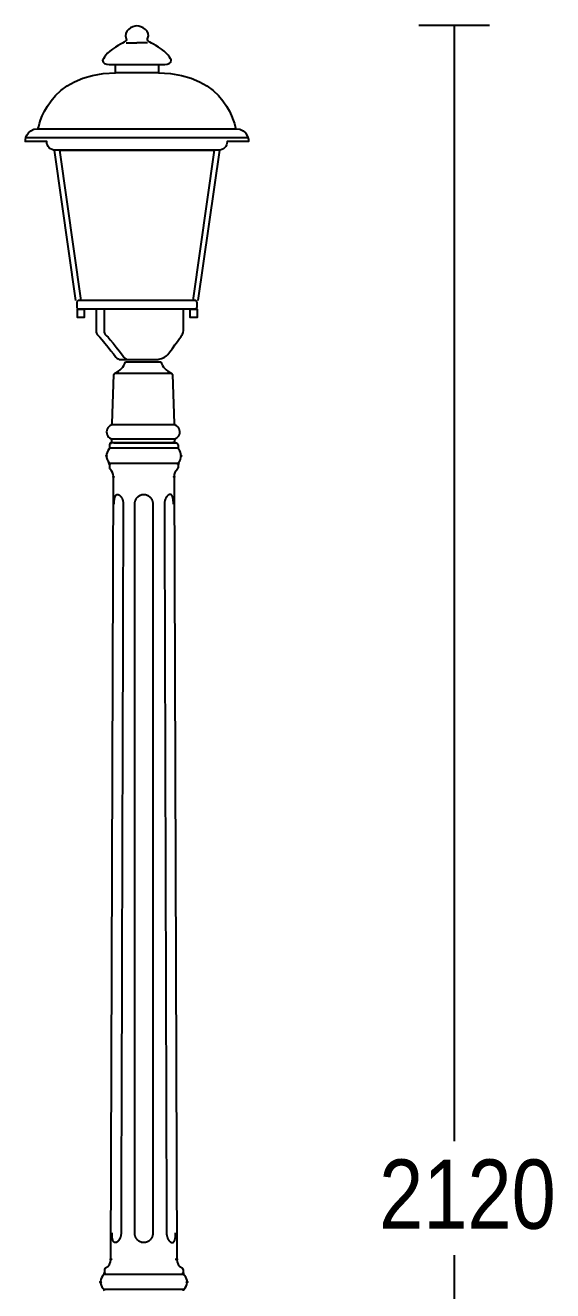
# Model space of a CAD drawing. Extents: x 0 to 91, y 0 to 417.
# Drawn here: x 3.9 to 90.7, y 208.3 to 416.8 of the extents above; entities that cross this region are included whole.
import ezdxf

# ---------------------------------------------------------------- set-up
doc = ezdxf.new("R2010")
doc.units = 0
doc.layers.add('LIVELLO_1', color=160, linetype='Continuous')
doc.styles.add('STD', font='txt')

# ---------------------------------------------------------------- blocks, each defined once
blk = doc.blocks.new('AI9-BLK1')
at = {"layer": 'LIVELLO_1', "color": 7}
for p, q in [((23.64, 208.24), (35.24, 208.24)), ((29.44, 208.24), (29.44, 24.34)), ((-24.56, 205.33), (-22.8, 205.33)), ((-21.03, 205.33), (-22.8, 205.33)), ((-39.06, 191.19), (-6.54, 191.19)), ((-41.18, 189.77), (-4.41, 189.77)), ((-32.84, 162.9), (-36.37, 187.65)), ((-9.22, 187.65), (-12.75, 162.9)), ((-24.67, 152.79), (-21.77, 152.79)), ((-21.77, 152.79), (-18.87, 152.79)), ((-26.86, 142.6), (-26.61, 150.66)), ((-21.77, 150.86), (-26.51, 150.86)), ((-17.03, 150.86), (-21.77, 150.86)), ((-16.93, 150.66), (-16.68, 142.6)), ((-21.77, 142.39), (-26.86, 142.39)), ((-16.68, 142.39), (-21.77, 142.39)), ((-21.77, 140.04), (-26.93, 140.04)), ((-26.93, 139.44), (-26.93, 139.84)), ((-16.61, 140.04), (-21.77, 140.04)), ((-16.61, 139.84), (-16.61, 139.44)), ((-27.32, 139.11), (-27.32, 138.54)), ((-16.01, 138.54), (-27.32, 138.54)), ((-26.5, 139.44), (-27.04, 139.4)), ((-26.58, 139.44), (-21.66, 139.44)), ((-16.83, 139.44), (-26.5, 139.44)), ((-21.66, 139.44), (-16.76, 139.44)), ((-16.83, 139.44), (-16.3, 139.4)), ((-16.01, 139.11), (-16.01, 138.54)), ((-16.01, 135.99), (-27.32, 135.99)), ((-27.32, 135.99), (-27.32, 135.28)), ((-16.01, 135.99), (-16.01, 135.28)), ((-27.08, 4.84), (-26.65, 133.86)), ((-16.68, 133.86), (-16.25, 4.84)), ((29.44, 5.54), (29.35, -181.22)), ((-15.09, 2.33), (-28.24, 2.33)), ((-28.15, 3.18), (-28.15, 2.54)), ((-15.19, 3.18), (-15.19, 2.54)), ((-15.09, -0.12), (-28.24, -0.12))]:
    blk.add_line(p, q, dxfattribs=at)
for points in [[(-26.33, 201.79), (-19.26, 201.79), (-19.26, 200.38), (-26.33, 200.38)], [(-32.61, 161.46), (-31.48, 161.46), (-31.48, 160.08), (-32.61, 160.08)], [(-14.02, 161.46), (-12.9, 161.46), (-12.9, 160.08), (-14.02, 160.08)]]:
    blk.add_lwpolyline(points, close=True, dxfattribs=at)
blk.add_lwpolyline([(-31.99, 162.9), (-35.52, 187.65), (-10.07, 187.65), (-13.6, 162.9)], dxfattribs=at)
for centre, radius in [((-16.75, 139.44), 0.0893), ((-28.15, 2.54), 0.0894)]:
    blk.add_circle(centre, radius, dxfattribs=at)
for centre, major_axis, ratio in [((-27.04, 139.4), (0.09, 0), 0.972249), ((-27.81, 137.27), (0.0893, 0), 0.979773), ((-27.32, 135.99), (-0.0006, -0.0925), 0.980426), ((-16.01, 135.99), (0.0025, -0.0925), 0.972644), ((-15.52, 137.27), (0.0926, 0), 0.945117), ((-26.65, 133.81), (0.09, 0), 0.942094), ((-16.68, 133.81), (0.0893, 0), 0.949107), ((-27.08, 4.84), (-0.0058, -0.0925), 0.935797), ((-16.25, 4.84), (0.0006, -0.0925), 0.965529), ((-15.19, 2.54), (-0.0014, -0.0901), 0.984588), ((-28.79, 1.11), (-0.0001, -0.0927), 0.943308), ((-14.54, 1.11), (0.0007, -0.0927), 0.964657)]:
    blk.add_ellipse(centre, major_axis=major_axis, ratio=ratio, dxfattribs=at)
for points, knots in [([(-19.26, 201.79), (-19.26, 201.79), (-17.14, 201.5), (-17.14, 202.5), (-17.14, 202.5), (-17.85, 203.91), (-19.26, 204.62), (-20.43, 205.46), (-21.26, 205.58), (-21.03, 206.03), (-20.39, 207.3), (-22.09, 208.16), (-22.8, 208.16), (-23.5, 208.16), (-25.19, 207.3), (-24.56, 206.03), (-24.33, 205.58), (-25.16, 205.46), (-26.33, 204.62), (-27.74, 203.91), (-28.45, 202.5), (-28.45, 202.5), (-28.45, 201.5), (-26.33, 201.79), (-26.33, 201.79)], [0, 0, 0, 0, 1, 1, 1, 2, 2, 2, 3, 3, 3, 4, 4, 4, 5, 5, 5, 6, 6, 6, 7, 7, 7, 8, 8, 8, 8]), ([(-19.26, 200.38), (-7.94, 200.38), (-6.54, 191.19), (-6.54, 191.19), (-4.41, 191.19), (-4.41, 189.06), (-4.41, 189.06), (-4.41, 189.06), (-7.94, 189.06), (-7.94, 189.06), (-7.94, 188.28), (-8.58, 187.65), (-9.36, 187.65), (-9.36, 187.65), (-36.23, 187.65), (-36.23, 187.65), (-37.01, 187.65), (-37.65, 188.28), (-37.65, 189.06), (-37.65, 189.06), (-41.18, 189.06), (-41.18, 189.06), (-41.18, 189.06), (-41.18, 191.19), (-39.06, 191.19), (-39.06, 191.19), (-37.65, 200.38), (-26.33, 200.38)], [0, 0, 0, 0, 1, 1, 1, 2, 2, 2, 3, 3, 3, 4, 4, 4, 5, 5, 5, 6, 6, 6, 7, 7, 7, 8, 8, 8, 9, 9, 9, 9]), ([(-32.34, 162.9), (-32.34, 162.9), (-13.25, 162.9), (-13.25, 162.9), (-13.05, 162.9), (-12.9, 162.74), (-12.9, 162.54), (-12.9, 162.54), (-12.9, 161.83), (-12.9, 161.83), (-12.9, 161.64), (-13.05, 161.48), (-13.25, 161.48), (-13.25, 161.48), (-32.34, 161.48), (-32.34, 161.48), (-32.54, 161.48), (-32.7, 161.64), (-32.7, 161.83), (-32.7, 161.83), (-32.7, 162.54), (-32.7, 162.54), (-32.7, 162.74), (-32.54, 162.9), (-32.34, 162.9)], [0, 0, 0, 0, 1, 1, 1, 2, 2, 2, 3, 3, 3, 4, 4, 4, 5, 5, 5, 6, 6, 6, 7, 7, 7, 8, 8, 8, 8]), ([(-29.51, 161.26), (-29.51, 161.26), (-29.51, 157.74), (-29.51, 157.74), (-29.51, 157.74), (-29.51, 157.36), (-29.13, 157.08), (-28.74, 156.79), (-26.28, 153.56), (-26.28, 153.56), (-26.28, 153.56), (-25.99, 153.18), (-25.7, 153.18), (-25.7, 153.18), (-19.34, 153.18), (-19.34, 153.18), (-19.34, 153.18), (-18.29, 153.37), (-17.91, 153.75), (-17.53, 154.13), (-15.44, 157.08), (-15.44, 157.08), (-15.44, 157.08), (-15.15, 157.46), (-15.15, 157.93), (-15.15, 157.93), (-15.15, 161.35), (-15.15, 161.35)], [0, 0, 0, 0, 1, 1, 1, 2, 2, 2, 3, 3, 3, 4, 4, 4, 5, 5, 5, 6, 6, 6, 7, 7, 7, 8, 8, 8, 9, 9, 9, 9]), ([(-28.18, 161.26), (-28.18, 161.26), (-28.18, 157.74), (-28.18, 157.74), (-28.18, 157.74), (-28.18, 157.36), (-27.79, 157.08), (-27.41, 156.79), (-24.95, 153.56), (-24.95, 153.56), (-24.95, 153.56), (-24.75, 153.18), (-24.37, 153.18), (-24.37, 153.18), (-19.34, 153.18), (-19.34, 153.18), (-19.34, 153.18), (-18.29, 153.37), (-17.91, 153.75), (-17.53, 154.13), (-15.44, 157.08), (-15.44, 157.08), (-15.44, 157.08), (-15.15, 157.46), (-15.15, 157.93), (-15.15, 157.93), (-15.15, 161.35), (-15.15, 161.35)], [0, 0, 0, 0, 1, 1, 1, 2, 2, 2, 3, 3, 3, 4, 4, 4, 5, 5, 5, 6, 6, 6, 7, 7, 7, 8, 8, 8, 9, 9, 9, 9]), ([(-27.04, 142.34), (-27.66, 142.08), (-27.96, 141.37), (-27.7, 140.74), (-27.59, 140.46), (-27.37, 140.24), (-27.1, 140.11)], [0, 0, 0, 0, 1, 1, 1, 2, 2, 2, 2]), ([(-16.44, 140.11), (-15.83, 140.4), (-15.57, 141.12), (-15.86, 141.73), (-15.99, 142.01), (-16.22, 142.22), (-16.5, 142.34)], [0, 0, 0, 0, 1, 1, 1, 2, 2, 2, 2]), ([(-26.54, 129.33), (-26.54, 129.33), (-26.54, 129.51), (-26.54, 129.51), (-26.54, 129.56), (-26.54, 129.61), (-26.53, 129.67), (-26.53, 129.71), (-26.53, 129.75), (-26.52, 129.79), (-26.52, 129.83), (-26.52, 129.87), (-26.52, 129.91), (-26.52, 129.94), (-26.51, 129.97), (-26.51, 129.99), (-26.5, 130.02), (-26.5, 130.04), (-26.5, 130.07), (-26.5, 130.1), (-26.49, 130.12), (-26.49, 130.15), (-26.48, 130.18), (-26.48, 130.21), (-26.47, 130.23), (-26.47, 130.26), (-26.46, 130.29), (-26.46, 130.31), (-26.45, 130.34), (-26.45, 130.36), (-26.44, 130.38), (-26.43, 130.41), (-26.43, 130.43), (-26.42, 130.45), (-26.42, 130.47), (-26.41, 130.49), (-26.4, 130.52), (-26.39, 130.54), (-26.38, 130.55), (-26.38, 130.57), (-26.37, 130.59), (-26.36, 130.61), (-26.35, 130.63), (-26.35, 130.64), (-26.34, 130.66), (-26.33, 130.67), (-26.32, 130.69), (-26.31, 130.71), (-26.31, 130.72), (-26.3, 130.73), (-26.29, 130.74), (-26.28, 130.76), (-26.27, 130.77), (-26.26, 130.78), (-26.25, 130.79), (-26.24, 130.8), (-26.23, 130.81), (-26.22, 130.82), (-26.21, 130.83), (-26.2, 130.84), (-26.19, 130.85), (-26.18, 130.85), (-26.17, 130.86), (-26.16, 130.87), (-26.15, 130.88), (-26.14, 130.88), (-26.13, 130.89), (-26.12, 130.89), (-26.1, 130.89), (-26.1, 130.9), (-26.08, 130.9), (-26.07, 130.9), (-26.06, 130.91), (-26.05, 130.91), (-26.03, 130.91), (-26.02, 130.91), (-26.02, 130.91), (-25.99, 130.91), (-25.99, 130.91), (-25.99, 130.91), (-25.95, 130.91), (-25.95, 130.91), (-25.94, 130.91), (-25.92, 130.91), (-25.91, 130.9), (-25.9, 130.9), (-25.89, 130.9), (-25.87, 130.9), (-25.86, 130.89), (-25.85, 130.89), (-25.83, 130.88), (-25.82, 130.88), (-25.81, 130.87), (-25.8, 130.86), (-25.78, 130.86), (-25.77, 130.85), (-25.76, 130.85), (-25.74, 130.84), (-25.73, 130.83), (-25.72, 130.82), (-25.7, 130.81), (-25.69, 130.8), (-25.67, 130.79), (-25.66, 130.78), (-25.65, 130.77), (-25.63, 130.76), (-25.62, 130.75), (-25.6, 130.73), (-25.59, 130.72), (-25.57, 130.71), (-25.56, 130.69), (-25.55, 130.67), (-25.53, 130.66), (-25.52, 130.65), (-25.5, 130.63), (-25.49, 130.61), (-25.47, 130.59), (-25.46, 130.58), (-25.44, 130.55), (-25.42, 130.54), (-25.41, 130.52), (-25.4, 130.49), (-25.38, 130.47), (-25.37, 130.45), (-25.35, 130.43), (-25.34, 130.41), (-25.32, 130.38), (-25.31, 130.36), (-25.3, 130.34), (-25.28, 130.31), (-25.27, 130.29), (-25.26, 130.26), (-25.25, 130.23), (-25.24, 130.21), (-25.22, 130.18), (-25.21, 130.15), (-25.2, 130.12), (-25.19, 130.1), (-25.18, 130.08), (-25.17, 130.04), (-25.17, 130.02), (-25.16, 129.99), (-25.15, 129.97), (-25.14, 129.94), (-25.13, 129.91), (-25.12, 129.87), (-25.11, 129.83), (-25.1, 129.79), (-25.1, 129.75), (-25.09, 129.71), (-25.08, 129.67), (-25.07, 129.61), (-25.07, 129.56), (-25.06, 129.51), (-25.06, 129.45), (-25.06, 129.39), (-25.06, 129.33)], [0, 0, 0, 0, 1, 1, 1, 2, 2, 2, 3, 3, 3, 4, 4, 4, 5, 5, 5, 6, 6, 6, 7, 7, 7, 8, 8, 8, 9, 9, 9, 10, 10, 10, 11, 11, 11, 12, 12, 12, 13, 13, 13, 14, 14, 14, 15, 15, 15, 16, 16, 16, 17, 17, 17, 18, 18, 18, 19, 19, 19, 20, 20, 20, 21, 21, 21, 22, 22, 22, 23, 23, 23, 24, 24, 24, 25, 25, 25, 26, 26, 26, 27, 27, 27, 28, 28, 28, 29, 29, 29, 30, 30, 30, 31, 31, 31, 32, 32, 32, 33, 33, 33, 34, 34, 34, 35, 35, 35, 36, 36, 36, 37, 37, 37, 38, 38, 38, 39, 39, 39, 40, 40, 40, 41, 41, 41, 42, 42, 42, 43, 43, 43, 44, 44, 44, 45, 45, 45, 46, 46, 46, 47, 47, 47, 48, 48, 48, 49, 49, 49, 50, 50, 50, 51, 51, 51, 52, 52, 52, 52]), ([(-25.06, 129.33), (-25.12, 109.3), (-25.17, 89.28), (-25.24, 69.25), (-25.29, 49.23), (-25.35, 29.2), (-25.42, 9.18)], [0, 0, 0, 0, 1, 1, 1, 2, 2, 2, 2]), ([(-23.16, 9.18), (-23.15, 29.2), (-23.15, 49.23), (-23.15, 69.25), (-23.15, 89.28), (-23.15, 109.3), (-23.15, 129.33)], [0, 0, 0, 0, 1, 1, 1, 2, 2, 2, 2]), ([(-23.15, 129.33), (-23.15, 129.39), (-23.15, 129.44), (-23.15, 129.5), (-23.14, 129.55), (-23.13, 129.6), (-23.12, 129.65), (-23.11, 129.68), (-23.1, 129.72), (-23.1, 129.76), (-23.08, 129.8), (-23.08, 129.84), (-23.06, 129.87), (-23.05, 129.9), (-23.04, 129.93), (-23.03, 129.95), (-23.03, 129.98), (-23.01, 130.01), (-23, 130.03), (-22.99, 130.05), (-22.98, 130.08), (-22.96, 130.11), (-22.95, 130.13), (-22.93, 130.16), (-22.92, 130.19), (-22.9, 130.21), (-22.89, 130.23), (-22.87, 130.26), (-22.86, 130.28), (-22.84, 130.31), (-22.82, 130.33), (-22.8, 130.35), (-22.79, 130.37), (-22.77, 130.4), (-22.75, 130.42), (-22.73, 130.44), (-22.71, 130.46), (-22.69, 130.48), (-22.67, 130.5), (-22.65, 130.52), (-22.63, 130.54), (-22.61, 130.55), (-22.59, 130.57), (-22.57, 130.59), (-22.55, 130.61), (-22.53, 130.63), (-22.5, 130.64), (-22.48, 130.65), (-22.46, 130.67), (-22.44, 130.68), (-22.42, 130.7), (-22.4, 130.71), (-22.37, 130.73), (-22.35, 130.74), (-22.33, 130.75), (-22.31, 130.76), (-22.29, 130.77), (-22.27, 130.78), (-22.25, 130.79), (-22.22, 130.8), (-22.2, 130.81), (-22.18, 130.82), (-22.16, 130.82), (-22.14, 130.83), (-22.12, 130.84), (-22.1, 130.85), (-22.08, 130.85), (-22.05, 130.86), (-22.02, 130.87), (-21.99, 130.88), (-21.96, 130.88), (-21.93, 130.89), (-21.9, 130.89), (-21.87, 130.9), (-21.83, 130.9), (-21.79, 130.91), (-21.75, 130.91), (-21.71, 130.91), (-21.66, 130.91)], [0, 0, 0, 0, 1, 1, 1, 2, 2, 2, 3, 3, 3, 4, 4, 4, 5, 5, 5, 6, 6, 6, 7, 7, 7, 8, 8, 8, 9, 9, 9, 10, 10, 10, 11, 11, 11, 12, 12, 12, 13, 13, 13, 14, 14, 14, 15, 15, 15, 16, 16, 16, 17, 17, 17, 18, 18, 18, 19, 19, 19, 20, 20, 20, 21, 21, 21, 22, 22, 22, 23, 23, 23, 24, 24, 24, 25, 25, 25, 26, 26, 26, 26]), ([(-21.66, 130.91), (-21.62, 130.91), (-21.59, 130.91), (-21.54, 130.91), (-21.5, 130.9), (-21.47, 130.9), (-21.43, 130.89), (-21.4, 130.89), (-21.37, 130.88), (-21.34, 130.88), (-21.31, 130.87), (-21.28, 130.86), (-21.26, 130.85), (-21.23, 130.85), (-21.21, 130.84), (-21.2, 130.83), (-21.17, 130.82), (-21.16, 130.82), (-21.13, 130.81), (-21.11, 130.8), (-21.09, 130.79), (-21.07, 130.78), (-21.05, 130.77), (-21.02, 130.76), (-21, 130.75), (-20.98, 130.74), (-20.96, 130.73), (-20.93, 130.71), (-20.91, 130.7), (-20.89, 130.69), (-20.87, 130.67), (-20.85, 130.66), (-20.83, 130.64), (-20.81, 130.63), (-20.78, 130.61), (-20.76, 130.59), (-20.74, 130.57), (-20.72, 130.55), (-20.7, 130.54), (-20.68, 130.52), (-20.66, 130.5), (-20.64, 130.48), (-20.62, 130.46), (-20.6, 130.44), (-20.58, 130.42), (-20.56, 130.4), (-20.55, 130.37), (-20.53, 130.35), (-20.51, 130.33), (-20.49, 130.31), (-20.47, 130.28), (-20.46, 130.26), (-20.44, 130.23), (-20.43, 130.21), (-20.41, 130.19), (-20.4, 130.16), (-20.38, 130.13), (-20.37, 130.11), (-20.36, 130.08), (-20.34, 130.05), (-20.33, 130.03), (-20.32, 130.01), (-20.31, 129.98), (-20.3, 129.96), (-20.29, 129.93), (-20.28, 129.9), (-20.27, 129.88), (-20.26, 129.84), (-20.25, 129.8), (-20.24, 129.76), (-20.23, 129.72), (-20.22, 129.68), (-20.21, 129.65), (-20.2, 129.6), (-20.19, 129.55), (-20.19, 129.5), (-20.18, 129.44), (-20.18, 129.39), (-20.18, 129.33)], [0, 0, 0, 0, 1, 1, 1, 2, 2, 2, 3, 3, 3, 4, 4, 4, 5, 5, 5, 6, 6, 6, 7, 7, 7, 8, 8, 8, 9, 9, 9, 10, 10, 10, 11, 11, 11, 12, 12, 12, 13, 13, 13, 14, 14, 14, 15, 15, 15, 16, 16, 16, 17, 17, 17, 18, 18, 18, 19, 19, 19, 20, 20, 20, 21, 21, 21, 22, 22, 22, 23, 23, 23, 24, 24, 24, 25, 25, 25, 26, 26, 26, 26]), ([(-20.18, 129.33), (-20.18, 109.3), (-20.18, 89.28), (-20.18, 69.25), (-20.18, 49.23), (-20.18, 29.2), (-20.18, 9.18)], [0, 0, 0, 0, 1, 1, 1, 2, 2, 2, 2]), ([(-16.79, 129.33), (-16.79, 129.39), (-16.79, 129.45), (-16.79, 129.51), (-16.79, 129.56), (-16.8, 129.61), (-16.8, 129.67), (-16.8, 129.71), (-16.8, 129.75), (-16.81, 129.79), (-16.81, 129.83), (-16.81, 129.87), (-16.82, 129.91), (-16.82, 129.94), (-16.82, 129.97), (-16.83, 129.99), (-16.83, 130.02), (-16.83, 130.04), (-16.84, 130.07), (-16.84, 130.1), (-16.84, 130.12), (-16.84, 130.15), (-16.85, 130.18), (-16.86, 130.21), (-16.86, 130.23), (-16.86, 130.26), (-16.87, 130.29), (-16.88, 130.31), (-16.88, 130.34), (-16.89, 130.36), (-16.89, 130.38), (-16.9, 130.41), (-16.91, 130.43), (-16.91, 130.45), (-16.92, 130.47), (-16.92, 130.49), (-16.94, 130.52), (-16.94, 130.54), (-16.94, 130.55), (-16.95, 130.57), (-16.96, 130.59), (-16.97, 130.61), (-16.98, 130.63), (-16.99, 130.64), (-16.99, 130.66), (-17, 130.67), (-17.01, 130.69), (-17.02, 130.71), (-17.03, 130.72), (-17.04, 130.73), (-17.05, 130.75), (-17.06, 130.76), (-17.06, 130.77), (-17.07, 130.78), (-17.09, 130.79), (-17.09, 130.8), (-17.1, 130.81), (-17.11, 130.82), (-17.12, 130.83), (-17.13, 130.84), (-17.14, 130.85), (-17.15, 130.85), (-17.16, 130.86), (-17.17, 130.87), (-17.18, 130.88), (-17.19, 130.88), (-17.21, 130.89), (-17.21, 130.89), (-17.23, 130.89), (-17.24, 130.9), (-17.25, 130.9), (-17.26, 130.9), (-17.28, 130.91), (-17.29, 130.91), (-17.3, 130.91), (-17.31, 130.91), (-17.31, 130.91), (-17.35, 130.91), (-17.35, 130.91), (-17.35, 130.91), (-17.38, 130.91), (-17.38, 130.91), (-17.39, 130.91), (-17.41, 130.91), (-17.42, 130.9), (-17.43, 130.9), (-17.44, 130.9), (-17.46, 130.9), (-17.47, 130.89), (-17.49, 130.89), (-17.5, 130.88), (-17.51, 130.88), (-17.53, 130.87), (-17.54, 130.86), (-17.55, 130.86), (-17.56, 130.85), (-17.58, 130.85), (-17.59, 130.84), (-17.61, 130.83), (-17.62, 130.82), (-17.63, 130.81), (-17.65, 130.8), (-17.66, 130.79), (-17.67, 130.78), (-17.69, 130.77), (-17.7, 130.76), (-17.72, 130.74), (-17.73, 130.73), (-17.74, 130.72), (-17.76, 130.71), (-17.77, 130.69), (-17.79, 130.67), (-17.81, 130.66), (-17.82, 130.65), (-17.83, 130.63), (-17.85, 130.61), (-17.86, 130.59), (-17.88, 130.57), (-17.89, 130.55), (-17.91, 130.54), (-17.92, 130.52), (-17.94, 130.49), (-17.95, 130.47), (-17.97, 130.45), (-17.98, 130.43), (-17.99, 130.41), (-18.01, 130.38), (-18.02, 130.36), (-18.04, 130.34), (-18.05, 130.31), (-18.06, 130.29), (-18.07, 130.26), (-18.08, 130.23), (-18.09, 130.21), (-18.1, 130.18), (-18.12, 130.15), (-18.13, 130.12), (-18.14, 130.1), (-18.15, 130.07), (-18.16, 130.04), (-18.17, 130.02), (-18.17, 129.99), (-18.19, 129.97), (-18.19, 129.94), (-18.2, 129.91), (-18.21, 129.87), (-18.22, 129.83), (-18.22, 129.79), (-18.24, 129.75), (-18.24, 129.71), (-18.25, 129.67), (-18.26, 129.61), (-18.27, 129.56), (-18.27, 129.51), (-18.27, 129.45), (-18.27, 129.39), (-18.27, 129.33)], [0, 0, 0, 0, 1, 1, 1, 2, 2, 2, 3, 3, 3, 4, 4, 4, 5, 5, 5, 6, 6, 6, 7, 7, 7, 8, 8, 8, 9, 9, 9, 10, 10, 10, 11, 11, 11, 12, 12, 12, 13, 13, 13, 14, 14, 14, 15, 15, 15, 16, 16, 16, 17, 17, 17, 18, 18, 18, 19, 19, 19, 20, 20, 20, 21, 21, 21, 22, 22, 22, 23, 23, 23, 24, 24, 24, 25, 25, 25, 26, 26, 26, 27, 27, 27, 28, 28, 28, 29, 29, 29, 30, 30, 30, 31, 31, 31, 32, 32, 32, 33, 33, 33, 34, 34, 34, 35, 35, 35, 36, 36, 36, 37, 37, 37, 38, 38, 38, 39, 39, 39, 40, 40, 40, 41, 41, 41, 42, 42, 42, 43, 43, 43, 44, 44, 44, 45, 45, 45, 46, 46, 46, 47, 47, 47, 48, 48, 48, 49, 49, 49, 50, 50, 50, 51, 51, 51, 52, 52, 52, 52]), ([(-18.27, 129.33), (-18.21, 109.3), (-18.16, 89.28), (-18.09, 69.25), (-18.04, 49.23), (-17.98, 29.2), (-17.92, 9.18)], [0, 0, 0, 0, 1, 1, 1, 2, 2, 2, 2]), ([(-25.42, 9.18), (-25.42, 9.11), (-25.42, 9.06), (-25.42, 9), (-25.42, 8.94), (-25.43, 8.89), (-25.44, 8.84), (-25.44, 8.79), (-25.46, 8.76), (-25.46, 8.71), (-25.47, 8.67), (-25.48, 8.64), (-25.49, 8.59), (-25.5, 8.57), (-25.5, 8.54), (-25.52, 8.51), (-25.52, 8.48), (-25.53, 8.46), (-25.55, 8.43), (-25.55, 8.41), (-25.56, 8.38), (-25.57, 8.35), (-25.58, 8.32), (-25.6, 8.3), (-25.61, 8.27), (-25.62, 8.25), (-25.63, 8.22), (-25.65, 8.2), (-25.65, 8.17), (-25.67, 8.15), (-25.68, 8.13), (-25.7, 8.1), (-25.71, 8.08), (-25.72, 8.06), (-25.74, 8.04), (-25.75, 8.02), (-25.77, 7.99), (-25.78, 7.98), (-25.79, 7.96), (-25.81, 7.94), (-25.82, 7.92), (-25.83, 7.91), (-25.85, 7.89), (-25.86, 7.87), (-25.87, 7.86), (-25.89, 7.84), (-25.91, 7.82), (-25.92, 7.81), (-25.94, 7.79), (-25.95, 7.78), (-25.97, 7.77), (-25.98, 7.76), (-25.99, 7.75), (-26.01, 7.73), (-26.02, 7.72), (-26.03, 7.71), (-26.05, 7.7), (-26.06, 7.7), (-26.07, 7.68), (-26.09, 7.68), (-26.1, 7.67), (-26.12, 7.66), (-26.13, 7.65), (-26.15, 7.65), (-26.16, 7.64), (-26.17, 7.64), (-26.19, 7.63), (-26.2, 7.62), (-26.21, 7.62), (-26.22, 7.61), (-26.23, 7.61), (-26.25, 7.61), (-26.26, 7.6), (-26.27, 7.6), (-26.29, 7.6), (-26.3, 7.6), (-26.31, 7.6), (-26.32, 7.59), (-26.34, 7.59), (-26.35, 7.59), (-26.36, 7.59), (-26.37, 7.6), (-26.38, 7.6), (-26.39, 7.6), (-26.41, 7.6), (-26.42, 7.6), (-26.43, 7.61), (-26.45, 7.61), (-26.46, 7.61), (-26.47, 7.61), (-26.48, 7.62), (-26.49, 7.62), (-26.5, 7.63), (-26.51, 7.64), (-26.52, 7.65), (-26.53, 7.65), (-26.54, 7.66), (-26.55, 7.67), (-26.56, 7.68), (-26.57, 7.68), (-26.58, 7.69), (-26.6, 7.7), (-26.6, 7.71), (-26.61, 7.72), (-26.63, 7.73), (-26.63, 7.75), (-26.65, 7.76), (-26.65, 7.77), (-26.66, 7.78), (-26.67, 7.8), (-26.68, 7.81), (-26.69, 7.83), (-26.7, 7.84), (-26.7, 7.86), (-26.71, 7.87), (-26.72, 7.89), (-26.73, 7.91), (-26.74, 7.93), (-26.75, 7.95), (-26.75, 7.97), (-26.76, 7.99), (-26.77, 8.01), (-26.77, 8.03), (-26.78, 8.05), (-26.79, 8.07), (-26.8, 8.09), (-26.8, 8.12), (-26.81, 8.14), (-26.82, 8.16), (-26.82, 8.19), (-26.82, 8.22), (-26.83, 8.24), (-26.83, 8.27), (-26.83, 8.3), (-26.85, 8.32), (-26.85, 8.34), (-26.85, 8.37), (-26.86, 8.4), (-26.86, 8.43), (-26.86, 8.46), (-26.87, 8.48), (-26.87, 8.51), (-26.87, 8.54), (-26.88, 8.56), (-26.88, 8.59), (-26.88, 8.63), (-26.88, 8.67), (-26.89, 8.71), (-26.89, 8.75), (-26.89, 8.79), (-26.9, 8.83), (-26.9, 8.89), (-26.9, 8.94), (-26.9, 9), (-26.9, 9), (-26.9, 9.18), (-26.9, 9.18)], [0, 0, 0, 0, 1, 1, 1, 2, 2, 2, 3, 3, 3, 4, 4, 4, 5, 5, 5, 6, 6, 6, 7, 7, 7, 8, 8, 8, 9, 9, 9, 10, 10, 10, 11, 11, 11, 12, 12, 12, 13, 13, 13, 14, 14, 14, 15, 15, 15, 16, 16, 16, 17, 17, 17, 18, 18, 18, 19, 19, 19, 20, 20, 20, 21, 21, 21, 22, 22, 22, 23, 23, 23, 24, 24, 24, 25, 25, 25, 26, 26, 26, 27, 27, 27, 28, 28, 28, 29, 29, 29, 30, 30, 30, 31, 31, 31, 32, 32, 32, 33, 33, 33, 34, 34, 34, 35, 35, 35, 36, 36, 36, 37, 37, 37, 38, 38, 38, 39, 39, 39, 40, 40, 40, 41, 41, 41, 42, 42, 42, 43, 43, 43, 44, 44, 44, 45, 45, 45, 46, 46, 46, 47, 47, 47, 48, 48, 48, 49, 49, 49, 50, 50, 50, 51, 51, 51, 52, 52, 52, 52]), ([(-21.66, 7.59), (-21.71, 7.6), (-21.75, 7.6), (-21.8, 7.6), (-21.84, 7.6), (-21.88, 7.61), (-21.92, 7.62), (-21.95, 7.62), (-21.98, 7.63), (-22.02, 7.64), (-22.05, 7.65), (-22.08, 7.66), (-22.11, 7.66), (-22.13, 7.67), (-22.15, 7.68), (-22.17, 7.69), (-22.2, 7.7), (-22.22, 7.71), (-22.24, 7.71), (-22.26, 7.72), (-22.29, 7.73), (-22.31, 7.75), (-22.34, 7.76), (-22.35, 7.77), (-22.38, 7.78), (-22.4, 7.8), (-22.43, 7.81), (-22.45, 7.83), (-22.48, 7.84), (-22.5, 7.86), (-22.52, 7.88), (-22.55, 7.89), (-22.57, 7.91), (-22.59, 7.93), (-22.61, 7.95), (-22.64, 7.97), (-22.66, 7.99), (-22.68, 8.01), (-22.7, 8.03), (-22.72, 8.05), (-22.74, 8.08), (-22.76, 8.1), (-22.78, 8.12), (-22.8, 8.15), (-22.82, 8.17), (-22.84, 8.2), (-22.86, 8.22), (-22.87, 8.25), (-22.89, 8.27), (-22.91, 8.3), (-22.93, 8.33), (-22.94, 8.35), (-22.96, 8.38), (-22.97, 8.41), (-22.99, 8.43), (-23, 8.46), (-23.01, 8.49), (-23.03, 8.52), (-23.03, 8.54), (-23.04, 8.57), (-23.05, 8.6), (-23.07, 8.64), (-23.08, 8.67), (-23.09, 8.71), (-23.1, 8.76), (-23.11, 8.79), (-23.13, 8.84), (-23.13, 8.89), (-23.15, 8.94), (-23.15, 9), (-23.15, 9.05), (-23.15, 9.11), (-23.16, 9.18)], [0, 0, 0, 0, 1, 1, 1, 2, 2, 2, 3, 3, 3, 4, 4, 4, 5, 5, 5, 6, 6, 6, 7, 7, 7, 8, 8, 8, 9, 9, 9, 10, 10, 10, 11, 11, 11, 12, 12, 12, 13, 13, 13, 14, 14, 14, 15, 15, 15, 16, 16, 16, 17, 17, 17, 18, 18, 18, 19, 19, 19, 20, 20, 20, 21, 21, 21, 22, 22, 22, 23, 23, 23, 24, 24, 24, 24]), ([(-20.18, 9.18), (-20.18, 9.11), (-20.18, 9.05), (-20.18, 9), (-20.19, 8.94), (-20.2, 8.89), (-20.21, 8.83), (-20.22, 8.79), (-20.23, 8.75), (-20.24, 8.71), (-20.25, 8.67), (-20.26, 8.64), (-20.28, 8.59), (-20.29, 8.57), (-20.3, 8.54), (-20.31, 8.51), (-20.32, 8.48), (-20.33, 8.46), (-20.35, 8.43), (-20.36, 8.41), (-20.38, 8.38), (-20.39, 8.35), (-20.41, 8.32), (-20.42, 8.3), (-20.44, 8.27), (-20.46, 8.25), (-20.47, 8.22), (-20.49, 8.2), (-20.51, 8.17), (-20.53, 8.14), (-20.55, 8.12), (-20.57, 8.1), (-20.59, 8.08), (-20.61, 8.05), (-20.63, 8.03), (-20.65, 8.01), (-20.68, 7.99), (-20.7, 7.97), (-20.72, 7.95), (-20.74, 7.93), (-20.77, 7.91), (-20.79, 7.89), (-20.81, 7.88), (-20.83, 7.86), (-20.86, 7.84), (-20.88, 7.83), (-20.91, 7.81), (-20.93, 7.8), (-20.95, 7.78), (-20.97, 7.77), (-21, 7.76), (-21.02, 7.75), (-21.04, 7.73), (-21.07, 7.72), (-21.09, 7.71), (-21.11, 7.71), (-21.13, 7.7), (-21.16, 7.69), (-21.18, 7.68), (-21.2, 7.67), (-21.22, 7.66), (-21.26, 7.66), (-21.28, 7.65), (-21.31, 7.64), (-21.35, 7.63), (-21.37, 7.62), (-21.41, 7.62), (-21.45, 7.61), (-21.49, 7.6), (-21.53, 7.6), (-21.57, 7.6), (-21.62, 7.6), (-21.66, 7.59)], [0, 0, 0, 0, 1, 1, 1, 2, 2, 2, 3, 3, 3, 4, 4, 4, 5, 5, 5, 6, 6, 6, 7, 7, 7, 8, 8, 8, 9, 9, 9, 10, 10, 10, 11, 11, 11, 12, 12, 12, 13, 13, 13, 14, 14, 14, 15, 15, 15, 16, 16, 16, 17, 17, 17, 18, 18, 18, 19, 19, 19, 20, 20, 20, 21, 21, 21, 22, 22, 22, 23, 23, 23, 24, 24, 24, 24]), ([(-17.92, 9.18), (-17.92, 9.11), (-17.92, 9.06), (-17.91, 9), (-17.91, 8.94), (-17.9, 8.89), (-17.89, 8.84), (-17.89, 8.79), (-17.88, 8.76), (-17.87, 8.71), (-17.86, 8.67), (-17.85, 8.64), (-17.84, 8.59), (-17.83, 8.57), (-17.83, 8.54), (-17.82, 8.52), (-17.81, 8.49), (-17.8, 8.46), (-17.79, 8.43), (-17.78, 8.41), (-17.77, 8.38), (-17.76, 8.35), (-17.75, 8.33), (-17.74, 8.3), (-17.72, 8.27), (-17.71, 8.25), (-17.7, 8.22), (-17.69, 8.2), (-17.68, 8.17), (-17.66, 8.15), (-17.65, 8.13), (-17.64, 8.1), (-17.62, 8.08), (-17.61, 8.06), (-17.6, 8.04), (-17.58, 8.02), (-17.57, 8), (-17.56, 7.98), (-17.54, 7.96), (-17.53, 7.94), (-17.51, 7.92), (-17.5, 7.91), (-17.49, 7.89), (-17.47, 7.87), (-17.46, 7.86), (-17.44, 7.84), (-17.43, 7.83), (-17.42, 7.81), (-17.4, 7.8), (-17.39, 7.78), (-17.37, 7.77), (-17.36, 7.76), (-17.34, 7.75), (-17.33, 7.73), (-17.31, 7.72), (-17.3, 7.71), (-17.29, 7.7), (-17.27, 7.7), (-17.26, 7.68), (-17.24, 7.68), (-17.23, 7.67), (-17.21, 7.66), (-17.2, 7.65), (-17.19, 7.65), (-17.17, 7.64), (-17.16, 7.64), (-17.15, 7.63), (-17.14, 7.62), (-17.12, 7.62), (-17.11, 7.61), (-17.1, 7.61), (-17.09, 7.61), (-17.07, 7.6), (-17.06, 7.6), (-17.05, 7.6), (-17.04, 7.6), (-17.02, 7.6), (-17.01, 7.59), (-16.99, 7.59), (-16.98, 7.59), (-16.97, 7.59), (-16.96, 7.6), (-16.95, 7.6), (-16.94, 7.6), (-16.92, 7.6), (-16.91, 7.6), (-16.9, 7.61), (-16.89, 7.61), (-16.88, 7.61), (-16.87, 7.61), (-16.86, 7.62), (-16.84, 7.62), (-16.83, 7.63), (-16.82, 7.64), (-16.81, 7.65), (-16.8, 7.65), (-16.79, 7.66), (-16.78, 7.67), (-16.77, 7.68), (-16.76, 7.68), (-16.75, 7.69), (-16.74, 7.7), (-16.73, 7.71), (-16.72, 7.72), (-16.71, 7.73), (-16.7, 7.75), (-16.69, 7.76), (-16.68, 7.77), (-16.67, 7.78), (-16.66, 7.79), (-16.65, 7.81), (-16.64, 7.83), (-16.63, 7.84), (-16.63, 7.86), (-16.62, 7.87), (-16.61, 7.89), (-16.6, 7.91), (-16.59, 7.93), (-16.59, 7.95), (-16.58, 7.97), (-16.57, 7.99), (-16.56, 8.01), (-16.56, 8.03), (-16.55, 8.05), (-16.54, 8.07), (-16.54, 8.1), (-16.53, 8.12), (-16.53, 8.14), (-16.52, 8.16), (-16.51, 8.19), (-16.51, 8.22), (-16.5, 8.24), (-16.5, 8.27), (-16.49, 8.3), (-16.49, 8.32), (-16.48, 8.35), (-16.48, 8.37), (-16.48, 8.4), (-16.47, 8.43), (-16.47, 8.46), (-16.46, 8.48), (-16.46, 8.51), (-16.46, 8.54), (-16.46, 8.56), (-16.45, 8.59), (-16.45, 8.63), (-16.44, 8.67), (-16.44, 8.71), (-16.44, 8.75), (-16.44, 8.79), (-16.44, 8.83), (-16.43, 8.89), (-16.43, 8.94), (-16.43, 9), (-16.43, 9.05), (-16.43, 9.11), (-16.43, 9.18)], [0, 0, 0, 0, 1, 1, 1, 2, 2, 2, 3, 3, 3, 4, 4, 4, 5, 5, 5, 6, 6, 6, 7, 7, 7, 8, 8, 8, 9, 9, 9, 10, 10, 10, 11, 11, 11, 12, 12, 12, 13, 13, 13, 14, 14, 14, 15, 15, 15, 16, 16, 16, 17, 17, 17, 18, 18, 18, 19, 19, 19, 20, 20, 20, 21, 21, 21, 22, 22, 22, 23, 23, 23, 24, 24, 24, 25, 25, 25, 26, 26, 26, 27, 27, 27, 28, 28, 28, 29, 29, 29, 30, 30, 30, 31, 31, 31, 32, 32, 32, 33, 33, 33, 34, 34, 34, 35, 35, 35, 36, 36, 36, 37, 37, 37, 38, 38, 38, 39, 39, 39, 40, 40, 40, 41, 41, 41, 42, 42, 42, 43, 43, 43, 44, 44, 44, 45, 45, 45, 46, 46, 46, 47, 47, 47, 48, 48, 48, 49, 49, 49, 50, 50, 50, 51, 51, 51, 52, 52, 52, 52]), ([(-28.24, 2.33), (-28.92, 1.73), (-28.98, 0.7), (-28.38, 0.02), (-28.34, -0.03), (-28.29, -0.07), (-28.24, -0.12)], [0, 0, 0, 0, 1, 1, 1, 2, 2, 2, 2]), ([(-15.09, -0.12), (-14.41, 0.48), (-14.35, 1.52), (-14.95, 2.19), (-15, 2.24), (-15.04, 2.29), (-15.09, 2.33)], [0, 0, 0, 0, 1, 1, 1, 2, 2, 2, 2])]:
    blk.add_open_spline(points, degree=3, knots=knots, dxfattribs=at)
for points in [[(-26.42, 150.92), (-25.58, 151.24), (-24.93, 151.93), (-24.67, 152.79)], [(-18.87, 152.79), (-18.61, 151.93), (-17.96, 151.24), (-17.12, 150.92)], [(-26.42, 150.92), (-26.54, 150.88), (-26.61, 150.77), (-26.61, 150.66)], [(-16.93, 150.66), (-16.93, 150.77), (-17.01, 150.88), (-17.12, 150.92)], [(-27.04, 142.34), (-26.93, 142.38), (-26.86, 142.48), (-26.86, 142.6)], [(-16.68, 142.6), (-16.68, 142.48), (-16.61, 142.38), (-16.5, 142.34)], [(-26.93, 139.84), (-26.93, 139.96), (-27, 140.06), (-27.1, 140.11)], [(-16.44, 140.11), (-16.54, 140.06), (-16.61, 139.96), (-16.61, 139.84)], [(-27.4, 138.35), (-27.95, 137.74), (-27.95, 136.8), (-27.4, 136.18)], [(-27.4, 138.35), (-27.35, 138.41), (-27.32, 138.47), (-27.32, 138.54)], [(-27.04, 139.4), (-27.19, 139.4), (-27.32, 139.27), (-27.32, 139.11)], [(-16.01, 139.11), (-16.01, 139.27), (-16.14, 139.4), (-16.3, 139.4)], [(-16.01, 138.54), (-16.01, 138.47), (-15.98, 138.41), (-15.93, 138.35)], [(-15.93, 136.18), (-15.38, 136.8), (-15.38, 137.74), (-15.93, 138.35)], [(-27.32, 135.99), (-27.32, 136.06), (-27.35, 136.13), (-27.4, 136.18)], [(-15.93, 136.18), (-15.98, 136.13), (-16.01, 136.06), (-16.01, 135.99)], [(-27.32, 135.28), (-27.32, 135.2), (-27.29, 135.12), (-27.22, 135.06)], [(-26.65, 133.86), (-26.65, 134.33), (-26.86, 134.77), (-27.22, 135.06)], [(-16.11, 135.06), (-16.47, 134.77), (-16.68, 134.33), (-16.68, 133.86)], [(-16.11, 135.06), (-16.05, 135.12), (-16.01, 135.2), (-16.01, 135.28)], [(-27.98, 3.44), (-27.43, 3.69), (-27.08, 4.24), (-27.08, 4.84)], [(-16.25, 4.84), (-16.25, 4.24), (-15.9, 3.69), (-15.36, 3.44)], [(-28.24, 2.33), (-28.18, 2.39), (-28.15, 2.46), (-28.15, 2.54)], [(-27.98, 3.44), (-28.08, 3.4), (-28.15, 3.29), (-28.15, 3.18)], [(-15.19, 3.18), (-15.19, 3.29), (-15.25, 3.4), (-15.36, 3.44)], [(-15.19, 2.54), (-15.19, 2.46), (-15.15, 2.39), (-15.09, 2.33)], [(-28.15, -0.33), (-28.15, -0.25), (-28.18, -0.17), (-28.24, -0.12)], [(-15.09, -0.12), (-15.15, -0.17), (-15.19, -0.25), (-15.19, -0.33)]]:
    blk.add_open_spline(points, degree=3, dxfattribs=at)
at = {"layer": 'LIVELLO_1', "color": 7, "insert": (17.09, 21.29), "char_height": 11.4151, "attachment_point": 1, "style": 'STD'}
blk.add_mtext('\\fArial Narrow|b0|i0;\\H11.4151;\\C7;2120', dxfattribs=at)

msp = doc.modelspace()

# ---------------------------------------------------------------- block references
at = {"layer": 'LIVELLO_1', "color": 7}
msp.add_blockref('AI9-BLK1', (45.081141, 208.587613), dxfattribs=at)

doc.saveas('drawing.dxf')
